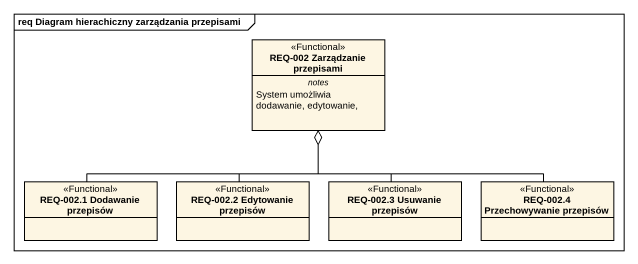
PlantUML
@startuml
mainframe req Diagram hierachiczny zarządzania przepisami
hide circle
hide empty members
class "REQ-002 Zarządzanie przepisami" as REQ_002_Zarządzanie <<Functional>> {
  -- notes --
  System umożliwia dodawanie, edytowanie,
}
class "REQ-002.1 Dodawanie przepisów" as REQ_002_1_Dodawanie <<Functional>>
class "REQ-002.2 Edytowanie przepisów" as REQ_002_2_Edytowanie <<Functional>>
class "REQ-002.3 Usuwanie przepisów" as REQ_002_3_Usuwanie_przepisów <<Functional>>
class "REQ-002.4 Przechowywanie przepisów" as REQ_002_4_Przechowywanie <<Functional>>
REQ_002_1_Dodawanie -right-o REQ_002_Zarządzanie
REQ_002_2_Edytowanie -up-o REQ_002_Zarządzanie
REQ_002_3_Usuwanie_przepisów -up-o REQ_002_Zarządzanie
REQ_002_4_Przechowywanie -left-o REQ_002_Zarządzanie
@enduml
